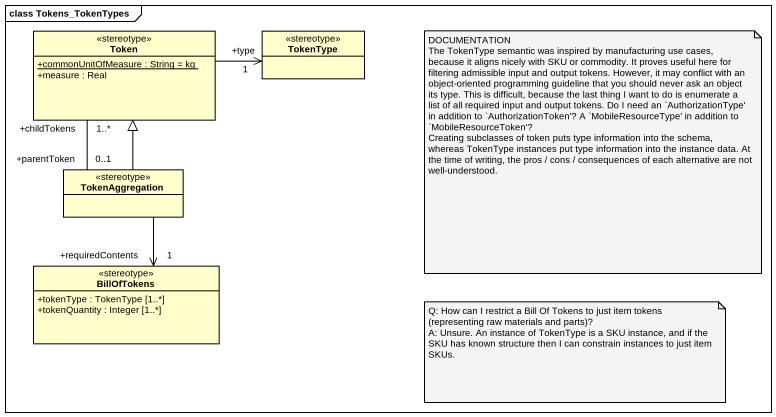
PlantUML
@startuml
mainframe class Tokens_TokenTypes
hide circle
hide empty members
skinparam classAttributeIconSize 0
class Token <<stereotype>> {
  {static} +commonUnitOfMeasure : String = kg
  +measure : Real
}
class TokenType <<stereotype>>
class TokenAggregation <<stereotype>>
class BillOfTokens <<stereotype>> {
  +tokenType : TokenType [1..*]
  +tokenQuantity : Integer [1..*]
}
Token "+childTokens\n1..*" -- "+parentToken\n0..1" TokenAggregation
TokenType "+type\n1" <-left- Token
TokenAggregation -up-|> Token
TokenAggregation --> "+requiredContents\n1" BillOfTokens
note as N1
  DOCUMENTATION
  The TokenType semantic was inspired by manufacturing use cases, because it aligns nicely with SKU or commodity. It proves useful here for filtering admissible input and output tokens. However, it may conflict with an object-oriented programming guideline that you should never ask an object its type. This is difficult, because the last thing I want to do is enumerate a list of all required input and output tokens. Do I need an `AuthorizationType' in addition to `AuthorizationToken'? A `MobileResourceType' in addition to `MobileResourceToken'?
  Creating subclasses of token puts type information into the schema, whereas TokenType instances put type information into the instance data. At the time of writing, the pros / cons / consequences of each alternative are not well-understood.
end note
note as N2
  Q: How can I restrict a Bill Of Tokens to just item tokens (representing raw materials and parts)?
  A: Unsure. An instance of TokenType is a SKU instance, and if the SKU has known structure then I can constrain instances to just item SKUs.
end note
@enduml
